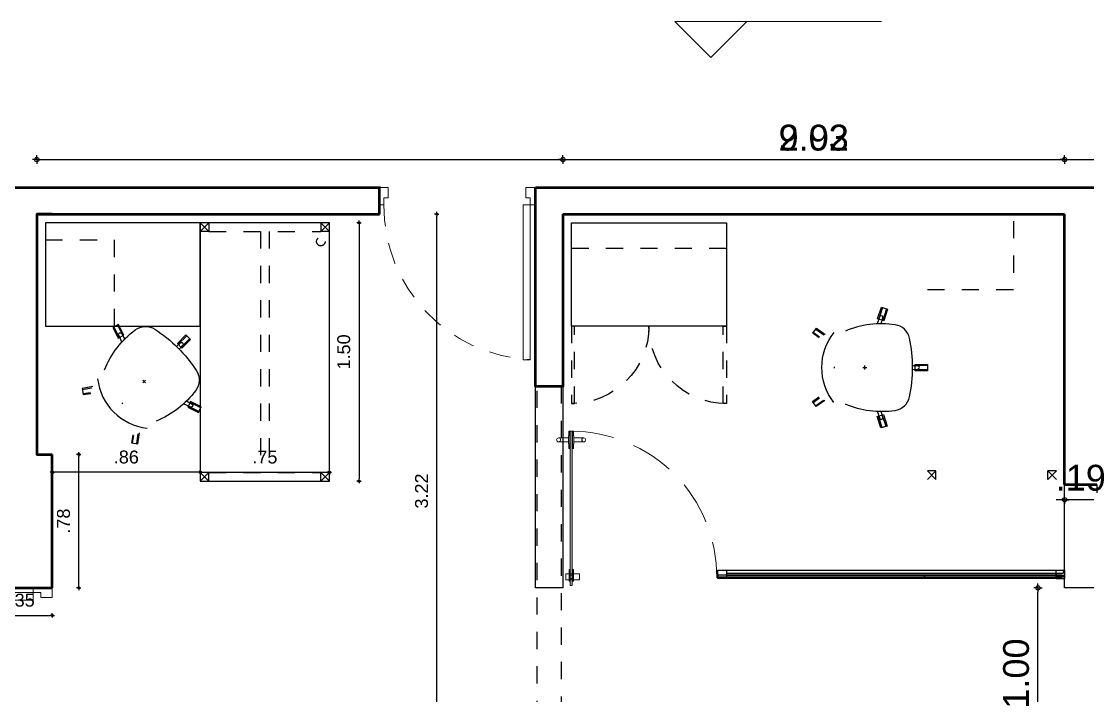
# Model space of a CAD drawing. Header units: millimetres. Extents: x -38 to 179, y -2 to 69.
# Drawn here: x 69.16 to 75.36, y 17.98 to 21.89 of the extents above; entities that cross this region are included whole.
import ezdxf

# ---------------------------------------------------------------- set-up
doc = ezdxf.new("R2010")
doc.units = ezdxf.units.MM
doc.linetypes.add('HIDDEN', pattern=[0.375, 0.25, -0.125])
doc.linetypes.add('HIDDEN2', pattern=[0.1875, 0.125, -0.0625])
doc.layers.get('0').update_dxf_attribs({"color": 255})
for name, color, linetype in [('0.05', 6, 'Continuous'), ('A_MOBILIARIO', 6, 'Continuous'), ('X_COTAS100', 6, 'Continuous'), ('X_COTAS50', 6, 'Continuous')]:
    doc.layers.add(name, color=color, linetype=linetype)
for name, color, linetype, lineweight in [('02 AZUL', 5, 'Continuous', 5), ('03 AMARILLO', 2, 'Continuous', 20), ('06 ROJO', 1, 'Continuous', 50), ('A_MUEBLES FIJOS', 6, 'Continuous', 5)]:
    doc.layers.add(name, color=color, linetype=linetype, lineweight=lineweight)
doc.styles.add('UNAL PLANEACION', font='arial.ttf')
doc.dimstyles.new('COTAS 100', dxfattribs={"dimscale": 100, "dimtxt": 0.0015, "dimasz": 0.00025, "dimexe": 0, "dimexo": 0.00025, "dimgap": 0.0005, "dimtad": 1, "dimzin": 4, "dimdsep": 46, "dimtxsty": 'UNAL PLANEACION', "dimblk": 'DIMBLK', "dimcen": 1, "dimse1": 1, "dimse2": 1, "dimclrd": 8, "dimclre": 8, "dimclrt": 256, "dimadec": 0, "dimazin": 1, "dimtfac": 1, "dimtix": 1, "dimtmove": 2, "dimatfit": 0, "dimldrblk": 'INDICE', "dimfxl": 1, "dimtolj": 1, "dimtzin": 0, "dimarcsym": 0})
doc.dimstyles.new('COTAS 50', dxfattribs={"dimscale": 50, "dimtxt": 0.0015, "dimasz": 0.00025, "dimexe": 0, "dimexo": 0.00025, "dimgap": 0.001, "dimtad": 1, "dimzin": 4, "dimdsep": 46, "dimtxsty": 'UNAL PLANEACION', "dimblk": 'DIMBLK', "dimcen": 1, "dimse1": 1, "dimse2": 1, "dimclrd": 8, "dimclre": 8, "dimclrt": 256, "dimadec": 0, "dimazin": 1, "dimtfac": 1, "dimtix": 1, "dimtmove": 2, "dimatfit": 0, "dimldrblk": 'INDICE', "dimfxl": 1, "dimtolj": 1, "dimtzin": 0, "dimarcsym": 0})

# ---------------------------------------------------------------- blocks, each defined once
blk = doc.blocks.new('PT90M15')
blk.add_lwpolyline([(0.025, 0.1), (0.025, 1), (0.065, 1), (0.065, 0.1)], close=True)
for points in [[(0, 0), (0.05, 0), (0.05, 0.06), (0.025, 0.06), (0.025, 0.1), (0, 0.1)], [(0.9, 0), (0.85, 0), (0.85, 0.06), (0.875, 0.06), (0.875, 0.1), (0.9, 0.1)]]:
    blk.add_lwpolyline(points)
at = {"color": 252, "linetype": 'HIDDEN', "ltscale": 0.5}
blk.add_arc((-0.0189, 0.1071), 0.8939, 359.542, 87.1849, dxfattribs=at)
blk = doc.blocks.new('DIMBLK')
for q in [(-1, 0), (0, 1), (1, 0), (0, -1)]:
    blk.add_line((0, 0), q)
blk.add_circle((0, 0), 0.5)
blk = doc.blocks.new('*D199')
at = {"layer": 'Defpoints', "color": 0, "transparency": 16777216}
for p in [(75.0673, 18.6025), (75.3274, 18.6025), (75.3274, 17.6075)]:
    blk.add_point(p, dxfattribs=at)
at = {"layer": 'X_COTAS100', "color": 8, "lineweight": -2, "transparency": 16777216}
blk.add_line((75.0673, 17.6325), (75.0673, 18.5775), dxfattribs=at)
at = {"layer": 'X_COTAS100', "color": 8, "lineweight": -2, "transparency": 16777216, "xscale": 0.025, "yscale": 0.025, "zscale": 0.025}
for p, rotation in [((75.0673, 18.6025), 90), ((75.0673, 17.6075), 270)]:
    blk.add_blockref('DIMBLK', p, dxfattribs=dict(at, rotation=rotation))
at = {"layer": 'X_COTAS100', "transparency": 16777216, "insert": (74.9407, 18.105), "char_height": 0.15, "attachment_point": 5, "rotation": 90, "style": 'UNAL PLANEACION'}
blk.add_mtext('\\A1;1.00', dxfattribs=at)
blk = doc.blocks.new('INDICE')
blk.add_line((-0.17, 0), (-1.17, 0))
blk.add_lwpolyline([(-0.52, 0.87), (-0.38, 0.93), (0, 0), (-0.38, -0.93), (-0.52, -0.87), (-0.17, 0)], close=True)
blk = doc.blocks.new('*D201')
at = {"layer": 'Defpoints', "color": 0, "transparency": 16777216}
for p in [(75.2219, 19.2025), (75.4094, 19.2025), (75.2219, 19.1145)]:
    blk.add_point(p, dxfattribs=at)
at = {"layer": 'X_COTAS100', "color": 8, "lineweight": -2, "transparency": 16777216}
for p, q in [((75.1969, 19.1145), (75.1719, 19.1145)), ((75.4094, 19.1145), (75.2219, 19.1145)), ((75.4344, 19.1145), (75.4594, 19.1145))]:
    blk.add_line(p, q, dxfattribs=at)
at = {"layer": 'X_COTAS100', "color": 8, "lineweight": -2, "transparency": 16777216, "xscale": 0.025, "yscale": 0.025, "zscale": 0.025}
blk.add_blockref('DIMBLK', (75.2219, 19.1145), dxfattribs=at)
at = {"layer": 'X_COTAS100', "color": 8, "lineweight": -2, "transparency": 16777216, "xscale": 0.025, "yscale": 0.025, "zscale": 0.025, "rotation": 180}
blk.add_blockref('DIMBLK', (75.4094, 19.1145), dxfattribs=at)
at = {"layer": 'X_COTAS100', "transparency": 16777216, "insert": (75.3157, 19.2411), "char_height": 0.15, "attachment_point": 5, "style": 'UNAL PLANEACION'}
blk.add_mtext('\\A1;.19', dxfattribs=at)
blk = doc.blocks.new('*D152')
at = {"layer": 'Defpoints', "color": 0, "transparency": 16777216}
for p in [(75.2219, 21.0891), (72.3069, 20.7725), (75.2219, 20.7725)]:
    blk.add_point(p, dxfattribs=at)
at = {"layer": 'X_COTAS100', "color": 8, "lineweight": -2, "transparency": 16777216}
blk.add_line((72.3319, 21.0891), (75.1969, 21.0891), dxfattribs=at)
at = {"layer": 'X_COTAS100', "color": 8, "lineweight": -2, "transparency": 16777216, "xscale": 0.025, "yscale": 0.025, "zscale": 0.025, "rotation": 180}
blk.add_blockref('DIMBLK', (72.3069, 21.0891), dxfattribs=at)
at = {"layer": 'X_COTAS100', "color": 8, "lineweight": -2, "transparency": 16777216, "xscale": 0.025, "yscale": 0.025, "zscale": 0.025}
blk.add_blockref('DIMBLK', (75.2219, 21.0891), dxfattribs=at)
at = {"layer": 'X_COTAS100', "transparency": 16777216, "insert": (73.7644, 21.2157), "char_height": 0.15, "attachment_point": 5, "style": 'UNAL PLANEACION'}
blk.add_mtext('\\A1;2.92', dxfattribs=at)
blk = doc.blocks.new('*D202')
at = {"layer": 'Defpoints', "color": 0, "transparency": 16777216}
for p in [(78.2774, 21.0891), (69.2504, 20.7725), (78.2774, 20.7725)]:
    blk.add_point(p, dxfattribs=at)
at = {"layer": 'X_COTAS100', "color": 8, "lineweight": -2, "transparency": 16777216}
blk.add_line((69.2754, 21.0891), (78.2524, 21.0891), dxfattribs=at)
at = {"layer": 'X_COTAS100', "color": 8, "lineweight": -2, "transparency": 16777216, "xscale": 0.025, "yscale": 0.025, "zscale": 0.025, "rotation": 180}
blk.add_blockref('DIMBLK', (69.2504, 21.0891), dxfattribs=at)
at = {"layer": 'X_COTAS100', "color": 8, "lineweight": -2, "transparency": 16777216, "xscale": 0.025, "yscale": 0.025, "zscale": 0.025}
blk.add_blockref('DIMBLK', (78.2774, 21.0891), dxfattribs=at)
at = {"layer": 'X_COTAS100', "transparency": 16777216, "insert": (73.7639, 21.2157), "char_height": 0.15, "attachment_point": 5, "style": 'UNAL PLANEACION'}
blk.add_mtext('\\A1;9.03', dxfattribs=at)
blk = doc.blocks.new('*D203')
at = {"layer": 'Defpoints', "color": 0, "transparency": 16777216}
for p in [(69.3404, 19.3775), (69.4941, 19.3775), (69.3404, 18.6025)]:
    blk.add_point(p, dxfattribs=at)
at = {"layer": 'X_COTAS50', "color": 8, "lineweight": -2, "transparency": 16777216}
blk.add_line((69.4941, 18.615), (69.4941, 19.365), dxfattribs=at)
at = {"layer": 'X_COTAS50', "color": 8, "lineweight": -2, "transparency": 16777216, "xscale": 0.0125, "yscale": 0.0125, "zscale": 0.0125}
for p, rotation in [((69.4941, 19.3775), 90), ((69.4941, 18.6025), 270)]:
    blk.add_blockref('DIMBLK', p, dxfattribs=dict(at, rotation=rotation))
at = {"layer": 'X_COTAS50', "transparency": 16777216, "insert": (69.4058, 18.99), "char_height": 0.075, "attachment_point": 5, "rotation": 90, "style": 'UNAL PLANEACION'}
blk.add_mtext('\\A1;.78', dxfattribs=at)
blk = doc.blocks.new('*D204')
at = {"layer": 'Defpoints', "color": 0, "transparency": 16777216}
for p in [(68.9904, 18.6025), (69.3404, 18.4424), (69.3404, 18.4424)]:
    blk.add_point(p, dxfattribs=at)
at = {"layer": 'X_COTAS50', "color": 8, "lineweight": -2, "transparency": 16777216}
blk.add_line((69.0029, 18.4424), (69.3279, 18.4424), dxfattribs=at)
at = {"layer": 'X_COTAS50', "color": 8, "lineweight": -2, "transparency": 16777216, "xscale": 0.0125, "yscale": 0.0125, "zscale": 0.0125, "rotation": 180}
blk.add_blockref('DIMBLK', (68.9904, 18.4424), dxfattribs=at)
at = {"layer": 'X_COTAS50', "color": 8, "lineweight": -2, "transparency": 16777216, "xscale": 0.0125, "yscale": 0.0125, "zscale": 0.0125}
blk.add_blockref('DIMBLK', (69.3404, 18.4424), dxfattribs=at)
at = {"layer": 'X_COTAS50', "transparency": 16777216, "insert": (69.1654, 18.5307), "char_height": 0.075, "attachment_point": 5, "style": 'UNAL PLANEACION'}
blk.add_mtext('\\A1;.35', dxfattribs=at)
blk = doc.blocks.new('MB-SO-PM')
at = {"layer": 'A_MOBILIARIO', "color": 252, "ltscale": 0.1}
for points in [[(-0.1721, 0.2665), (-0.199, 0.3035), (-0.229, 0.2816), (-0.1916, 0.2302)], [(-0.2238, 0.2854), (-0.1902, 0.2392)], [(-0.2042, 0.2997), (-0.1782, 0.2639)], [(0.1905, 0.2326), (0.2271, 0.283), (0.1971, 0.3049), (0.1699, 0.2674)], [(0.2023, 0.3011), (0.176, 0.2649)], [(0.2219, 0.2868), (0.1892, 0.2417)], [(-0.3481, -0.1016), (-0.2815, -0.0799)], [(-0.3406, -0.1247), (-0.274, -0.103)], [(0.3414, -0.1224), (0.2748, -0.1008)], [(0.3488, -0.0994), (0.2822, -0.0778)], [(-0.0109, -0.3625), (-0.011, -0.2925)], [(0.0133, -0.3625), (0.0133, -0.2925)]]:
    blk.add_lwpolyline(points, dxfattribs=at)
at = {"layer": 'A_MOBILIARIO'}
for points in [[(-0.0041, 0.1789, -0.001549), (0.0035, 0.1789, -0.001549)], [(0.2116, 0.1144, -0.134915), (0.2486, -0.1748, -0.313815), (0.1708, -0.2585, -0.106624), (-0.1704, -0.2589, -0.313815), (-0.2484, -0.1754, -0.134915), (-0.2121, 0.1139)]]:
    blk.add_lwpolyline(points, format="xyb", dxfattribs=at)
for points in [[(0.0115, 0), (-0.0115, 0)], [(0, 0.0115), (0, -0.0115)]]:
    blk.add_lwpolyline(points, dxfattribs=at)
at = {"layer": 'A_MOBILIARIO', "color": 252, "ltscale": 0.1}
for points in [[(-0.3386, -0.1308), (-0.272, -0.1091), (-0.2835, -0.0738), (-0.3501, -0.0955)], [(0.3508, -0.0932), (0.2842, -0.0716), (0.2728, -0.1069), (0.3394, -0.1285)], [(0.0198, -0.3625), (0.0197, -0.2925), (-0.0174, -0.2925), (-0.0174, -0.3625)]]:
    blk.add_lwpolyline(points, close=True, dxfattribs=at)
for points in [[(-0.254, -0.0943), (-0.289, -0.1039, -1.057066), (-0.293, -0.0853), (-0.2534, -0.0704)], [(0.2534, -0.0702), (0.2949, -0.0858, -1.057066), (0.2872, -0.1032), (0.254, -0.0941)], [(0.0109, -0.2768), (0.0096, -0.3069, -1.057066), (-0.0095, -0.305), (-0.0107, -0.2768)]]:
    blk.add_lwpolyline(points, format="xyb", dxfattribs=at)
blk.add_arc((0, -0.0762), 0.3267, 51.68308, 128.4484, dxfattribs=at)
blk = doc.blocks.new('MB-ETL-150x165')
at = {"layer": 'A_MOBILIARIO'}
for points in [[(0.75, 0), (0.75, 1.5), (0, 1.5), (0, 0)], [(0.75, 0), (1.65, 0), (1.65, 0.6), (0.75, 0.6)]]:
    blk.add_lwpolyline(points, close=True, dxfattribs=at)
at = {"layer": 'A_MOBILIARIO', "color": 252, "linetype": 'HIDDEN2', "ltscale": 0.1}
for points in [[(0, 1.5), (0.05, 1.45)], [(0, 1.45), (0.05, 1.5)], [(0.05, 1.5), (0.05, 1.45)], [(0.7, 1.5), (0.7, 1.45)], [(0.75, 1.5), (0.7, 1.45)], [(0.75, 1.45), (0.7, 1.5)], [(0, 1.45), (0.05, 1.45)], [(0.7, 1.45), (0.75, 1.45)], [(0, 0.05), (0.05, 0.05)], [(0, 0), (0.05, 0.05)], [(0, 0.05), (0.05, 0)], [(0.05, 0), (0.05, 0.05)], [(0.7, 0), (0.7, 0.05)], [(0.75, 0), (0.7, 0.05)], [(0.75, 0.05), (0.7, 0)], [(0.7, 0.05), (0.75, 0.05)]]:
    blk.add_lwpolyline(points, dxfattribs=at)
at = {"layer": 'A_MOBILIARIO', "color": 252, "linetype": 'HIDDEN2', "ltscale": 0.25}
for points in [[(0.7, 1.45), (0.05, 1.45)], [(0.35, 0.05), (0.35, 1.45)], [(0.4, 0.05), (0.4, 1.45)], [(1.65, 0.1), (1.25, 0.1), (1.25, 0.6)], [(0.7, 0.05), (0.05, 0.05)]]:
    blk.add_lwpolyline(points, dxfattribs=at)
at = {"layer": 'A_MOBILIARIO', "color": 252, "linetype": 'HIDDEN', "ltscale": 0.25}
blk.add_circle((0.05, 0.1091), 0.025, dxfattribs=at)
blk = doc.blocks.new('*D172')
at = {"layer": 'Defpoints', "color": 0, "transparency": 16777216}
for p in [(70.2004, 19.4833), (70.9504, 19.4833), (70.9504, 19.2736)]:
    blk.add_point(p, dxfattribs=at)
at = {"layer": 'X_COTAS50', "color": 8, "lineweight": -2, "transparency": 16777216}
blk.add_line((70.2129, 19.2736), (70.9379, 19.2736), dxfattribs=at)
at = {"layer": 'X_COTAS50', "color": 8, "lineweight": -2, "transparency": 16777216, "xscale": 0.0125, "yscale": 0.0125, "zscale": 0.0125, "rotation": 180}
blk.add_blockref('DIMBLK', (70.2004, 19.2736), dxfattribs=at)
at = {"layer": 'X_COTAS50', "color": 8, "lineweight": -2, "transparency": 16777216, "xscale": 0.0125, "yscale": 0.0125, "zscale": 0.0125}
blk.add_blockref('DIMBLK', (70.9504, 19.2736), dxfattribs=at)
at = {"layer": 'X_COTAS50', "transparency": 16777216, "insert": (70.5754, 19.3617), "char_height": 0.075, "attachment_point": 5, "style": 'UNAL PLANEACION'}
blk.add_mtext('\\A1;.75', dxfattribs=at)
blk = doc.blocks.new('*D173')
at = {"layer": 'Defpoints', "color": 0, "transparency": 16777216}
for p in [(70.9504, 20.7225), (70.9504, 19.2225), (71.1223, 19.2225)]:
    blk.add_point(p, dxfattribs=at)
at = {"layer": 'X_COTAS50', "color": 8, "lineweight": -2, "transparency": 16777216}
blk.add_line((71.1223, 20.71), (71.1223, 19.235), dxfattribs=at)
at = {"layer": 'X_COTAS50', "color": 8, "lineweight": -2, "transparency": 16777216, "xscale": 0.0125, "yscale": 0.0125, "zscale": 0.0125}
for p, rotation in [((71.1223, 20.7225), 90), ((71.1223, 19.2225), 270)]:
    blk.add_blockref('DIMBLK', p, dxfattribs=dict(at, rotation=rotation))
at = {"layer": 'X_COTAS50', "transparency": 16777216, "insert": (71.034, 19.9725), "char_height": 0.075, "attachment_point": 5, "rotation": 90, "style": 'UNAL PLANEACION'}
blk.add_mtext('\\A1;1.50', dxfattribs=at)
blk = doc.blocks.new('*D174')
at = {"layer": 'Defpoints', "color": 0, "transparency": 16777216}
for p in [(69.3404, 19.4833), (70.2004, 19.4833), (69.3404, 19.2736)]:
    blk.add_point(p, dxfattribs=at)
at = {"layer": 'X_COTAS50', "color": 8, "lineweight": -2, "transparency": 16777216}
blk.add_line((70.1879, 19.2736), (69.3529, 19.2736), dxfattribs=at)
at = {"layer": 'X_COTAS50', "color": 8, "lineweight": -2, "transparency": 16777216, "xscale": 0.0125, "yscale": 0.0125, "zscale": 0.0125, "rotation": 180}
blk.add_blockref('DIMBLK', (69.3404, 19.2736), dxfattribs=at)
at = {"layer": 'X_COTAS50', "color": 8, "lineweight": -2, "transparency": 16777216, "xscale": 0.0125, "yscale": 0.0125, "zscale": 0.0125}
blk.add_blockref('DIMBLK', (70.2004, 19.2736), dxfattribs=at)
at = {"layer": 'X_COTAS50', "transparency": 16777216, "insert": (69.7704, 19.3619), "char_height": 0.075, "attachment_point": 5, "style": 'UNAL PLANEACION'}
blk.add_mtext('\\A1;.86', dxfattribs=at)
blk = doc.blocks.new('*D185')
at = {"layer": 'Defpoints', "color": 0, "transparency": 16777216}
for p in [(71.2575, 20.7725), (71.5743, 20.7725), (71.2074, 17.5575)]:
    blk.add_point(p, dxfattribs=at)
at = {"layer": 'X_COTAS50', "color": 8, "lineweight": -2, "transparency": 16777216}
blk.add_line((71.5743, 17.57), (71.5743, 20.76), dxfattribs=at)
at = {"layer": 'X_COTAS50', "color": 8, "lineweight": -2, "transparency": 16777216, "xscale": 0.0125, "yscale": 0.0125, "zscale": 0.0125}
for p, rotation in [((71.5743, 20.7725), 90), ((71.5743, 17.5575), 270)]:
    blk.add_blockref('DIMBLK', p, dxfattribs=dict(at, rotation=rotation))
at = {"layer": 'X_COTAS50', "transparency": 16777216, "insert": (71.4859, 19.165), "char_height": 0.075, "attachment_point": 5, "rotation": 90, "style": 'UNAL PLANEACION'}
blk.add_mtext('\\A1;3.22', dxfattribs=at)
blk = doc.blocks.new('PUERTA VIDRIO ABI')
at = {"true_color": 0xc7c8ca, "transparency": 33554687}
h = blk.add_hatch(color=9, dxfattribs=at)
h.dxf.hatch_style = 1
h.paths.add_polyline_path([(98280.3117, 103097.7468), (98280.3117, 103096.8526), (98280.3128, 103096.8515), (98280.3219, 103096.8515), (98280.3231, 103096.8526), (98280.3231, 103097.7468), (98280.3219, 103097.7479), (98280.3128, 103097.7479)])
at = {"color": 136, "linetype": 'ByBlock'}
for p, q in [((98280.3048, 103097.7223), (98280.3054, 103097.7229)), ((98280.3048, 103097.7223), (98280.3054, 103097.7229)), ((98280.3048, 103097.655), (98280.3048, 103097.7223)), ((98280.3048, 103097.6551), (98280.3048, 103097.7223)), ((98280.3054, 103097.7229), (98280.3105, 103097.7229)), ((98280.3054, 103097.7229), (98280.3105, 103097.7229)), ((98280.3105, 103097.7229), (98280.3105, 103097.6545)), ((98280.3105, 103097.7229), (98280.3105, 103097.6545)), ((98280.3117, 103097.7206), (98280.3105, 103097.7206)), ((98280.3242, 103097.7206), (98280.3231, 103097.7206)), ((98280.3231, 103097.7206), (98280.3242, 103097.7206)), ((98280.3293, 103097.7229), (98280.3242, 103097.7229)), ((98280.3242, 103097.7229), (98280.3242, 103097.6545)), ((98280.3293, 103097.7229), (98280.3242, 103097.7229)), ((98280.3242, 103097.7229), (98280.3242, 103097.6545)), ((98280.3299, 103097.7223), (98280.3293, 103097.7229)), ((98280.3299, 103097.7223), (98280.3293, 103097.7229)), ((98280.3299, 103097.655), (98280.3299, 103097.7223)), ((98280.3299, 103097.6551), (98280.3299, 103097.7223)), ((98280.3054, 103097.6545), (98280.3048, 103097.6551)), ((98280.3054, 103097.6545), (98280.3048, 103097.655)), ((98280.3105, 103097.6545), (98280.3054, 103097.6545)), ((98280.3105, 103097.6545), (98280.3054, 103097.6545)), ((98280.3117, 103097.6568), (98280.3105, 103097.6568)), ((98280.3242, 103097.6568), (98280.3231, 103097.6568)), ((98280.3231, 103097.6568), (98280.3242, 103097.6568)), ((98280.3242, 103097.6545), (98280.3293, 103097.6545)), ((98280.3242, 103097.6545), (98280.3293, 103097.6545)), ((98280.3293, 103097.6545), (98280.3299, 103097.6551)), ((98280.3293, 103097.6545), (98280.3299, 103097.655))]:
    blk.add_line(p, q, dxfattribs=at)
blk.add_lwpolyline([(98280.2867, 103097.6797), (98280.2867, 103097.7148), (98280.3651, 103097.7148), (98280.3651, 103097.6797)], close=True, dxfattribs=at)
at = {"color": 0, "linetype": 'ByBlock'}
for points in [[(98280.3117, 103097.7468), (98280.3117, 103096.8526), (98280.3128, 103096.8515), (98280.3219, 103096.8515), (98280.3231, 103096.8526), (98280.3231, 103097.7468), (98280.3219, 103097.7479), (98280.3128, 103097.7479)], [(98280.3094, 103096.8516), (98280.3032, 103096.8516), (98280.3032, 103096.8788), (98280.301, 103096.8788), (98280.301, 103096.9244), (98280.3032, 103096.9244), (98280.3032, 103096.9516), (98280.3094, 103096.9516), (98280.3094, 103096.8674)], [(98280.3253, 103096.8516), (98280.3315, 103096.8516), (98280.3315, 103096.8788), (98280.3337, 103096.8788), (98280.3337, 103096.9244), (98280.3315, 103096.9244), (98280.3315, 103096.9516), (98280.3253, 103096.9516), (98280.3253, 103096.8674)]]:
    blk.add_lwpolyline(points, close=True, dxfattribs=at)
for points in [[(98280.301, 103096.9131), (98280.2454, 103096.9131)], [(98280.3337, 103096.9131), (98280.3893, 103096.9131)], [(98280.301, 103096.8903), (98280.246, 103096.8903)], [(98280.3337, 103096.8903), (98280.3887, 103096.8903)]]:
    blk.add_lwpolyline(points, dxfattribs=at)
at = {"color": 136, "linetype": 'ByBlock'}
blk.add_circle((98280.3174, 103097.6972), 0.01, dxfattribs=at)
at = {"color": 0, "linetype": 'ByBlock'}
for centre in [(98280.2443, 103096.9016), (98280.3904, 103096.9016)]:
    blk.add_circle(centre, 0.0115, dxfattribs=at)
at = {"color": 8, "linetype": 'HIDDEN'}
blk.add_arc((98280.3174, 103097.6972), 0.8457, 270, 0.30972, dxfattribs=at)
blk = doc.blocks.new('MB-ET-150x75')
at = {"layer": 'A_MOBILIARIO', "color": 9, "linetype": 'HIDDEN2', "ltscale": 0.1, "true_color": 0xc7c8ca}
for points in [[(1.45, 0.75), (1.45, 0.7)], [(1.5, 0.75), (1.45, 0.7)], [(1.45, 0.75), (1.5, 0.7)], [(1.5, 0.7), (1.45, 0.7)], [(1.45, 0.05), (1.45, 0)], [(1.5, 0.05), (1.45, 0.05)], [(1.5, 0), (1.45, 0.05)], [(1.45, 0), (1.5, 0.05)]]:
    blk.add_lwpolyline(points, dxfattribs=at)
at = {"layer": 'A_MOBILIARIO', "color": 252, "linetype": 'HIDDEN2', "ltscale": 0.25}
blk.add_lwpolyline([(0, 0.5), (0.4, 0.5), (0.4, 0)], dxfattribs=at)
blk = doc.blocks.new('*U12')
at = {"layer": 'A_MOBILIARIO'}
blk.add_lwpolyline([(0, 0), (0.9, 0), (0.9, 0.6), (0, 0.6)], close=True, dxfattribs=at)
at = {"layer": 'A_MOBILIARIO', "linetype": 'HIDDEN', "ltscale": 0.1}
blk.add_lwpolyline([(0, 0.45), (0.9, 0.45)], dxfattribs=at)
at = {"layer": 'A_MOBILIARIO', "color": 252, "linetype": 'HIDDEN', "ltscale": 0.1}
for points in [[(0, 0), (0, -0.45), (0.018, -0.45), (0.018, 0)], [(0.9, 0), (0.9, -0.45), (0.882, -0.45), (0.882, 0)]]:
    blk.add_lwpolyline(points, close=True, dxfattribs=at)
at = {"layer": 'A_MOBILIARIO', "color": 252, "linetype": 'HIDDEN2'}
for centre, start, end in [((0, 0), 270, 0), ((0.9, 0), 180, 270)]:
    blk.add_arc(centre, 0.45, start, end, dxfattribs=at)
blk = doc.blocks.new('*U214')
at = {"layer": '0.05', "color": 150}
blk.add_lwpolyline([(0, 0.05), (0, 0), (2.0145, 0), (2.0145, 0.05)], close=True, dxfattribs=at)
at = {"layer": '0.05'}
for points in [[(0, 0), (0.05, 0), (0.05, 0.05), (0, 0.05)], [(1.9645, 0), (2.0145, 0), (2.0145, 0.05), (1.9645, 0.05)]]:
    blk.add_lwpolyline(points, close=True, dxfattribs=at)
at = {"layer": '0.05', "color": 6}
blk.add_lwpolyline([(1.9645, 0.02), (0.05, 0.02), (0.05, 0.03), (1.9645, 0.03), (1.9645, 0.02)], dxfattribs=at)

msp = doc.modelspace()

# ---------------------------------------------------------------- linework, layer by layer
at = {"color": 252, "linetype": 'HIDDEN2', "ltscale": 0.5}
msp.add_lwpolyline([(72.1568, 19.7725), (72.2969, 19.7725), (72.2969, 14.6475), (72.1568, 14.6475)], close=True, dxfattribs=at)
at = {"layer": '0.05', "color": 6}
for points in [[(74.4074, 18.6761), (73.2074, 18.6761), (73.2074, 18.6661), (74.4074, 18.6661), (74.4074, 18.6761)], [(75.2051, 18.6761), (74.4074, 18.6761), (74.4074, 18.6661), (75.2051, 18.6661), (75.2051, 18.6761)]]:
    msp.add_lwpolyline(points, dxfattribs=at)
at = {"layer": '0.05', "color": 150}
msp.add_lwpolyline([(75.1719, 18.6561), (75.2219, 18.6561), (75.2219, 18.7061), (75.2169, 18.7061), (75.2119, 18.6861), (75.1719, 18.6861), (75.1719, 18.6761), (75.2119, 18.6761), (75.2119, 18.6661), (75.1719, 18.6661)], close=True, dxfattribs=at)
at = {"layer": '03 AMARILLO'}
msp.add_lwpolyline([(74.1588, 21.892), (72.9574, 21.892), (73.1668, 21.6827), (73.3762, 21.892)], close=True, dxfattribs=at)
at = {"layer": '06 ROJO'}
for p, q in [((64.0224, 20.9275), (71.2474, 20.9275)), ((71.2418, 20.7725), (71.2418, 20.9275)), ((72.1468, 20.9275), (77.3724, 20.9275)), ((72.1468, 20.8275), (72.1468, 20.9275)), ((69.2524, 20.7725), (71.2418, 20.7725)), ((72.3069, 20.7725), (75.2219, 20.7725)), ((75.2219, 19.2025), (75.2219, 20.7725)), ((69.3404, 18.6025), (69.3404, 19.3775)), ((69.3404, 19.2025), (69.3404, 19.3775)), ((75.2219, 19.2025), (75.4094, 19.2025)), ((68.9904, 18.6025), (69.3404, 18.6025))]:
    msp.add_line(p, q, dxfattribs=at)
for points in [[(72.3069, 20.7725), (72.3069, 19.7725), (72.1468, 19.7725), (72.1468, 20.8275)], [(69.3404, 20.7725), (69.2504, 20.7725), (69.2504, 19.3775), (69.3404, 19.3775)]]:
    msp.add_lwpolyline(points, dxfattribs=at)
at = {"layer": 'X_COTAS50'}
for points in [[(72.1468, 19.7725), (72.3069, 19.7725), (72.3069, 18.6025), (72.1468, 18.6025)], [(75.2219, 19.2025), (75.4094, 19.2025), (75.4094, 18.6025), (75.2219, 18.6025)]]:
    msp.add_lwpolyline(points, close=True, dxfattribs=at)

# ---------------------------------------------------------------- block references
at = {"layer": '0.05', "xscale": -1, "rotation": 2.637090545931642e-10}
msp.add_blockref('*U214', (75.2219, 18.6561), dxfattribs=at)
at = {"layer": '02 AZUL', "rotation": 180}
msp.add_blockref('PT90M15', (72.1418, 20.9275), dxfattribs=at)
at = {"layer": '02 AZUL', "xscale": -1.105555555568679, "yscale": 1.105555555568679, "zscale": 1.105555555568679, "rotation": 90}
msp.add_blockref('PT90M15', (69.3404, 18.6025), dxfattribs=at)
at = {"layer": 'A_MOBILIARIO'}
for name, p, rotation in [('MB-ETL-150x165', (70.9504, 20.7225), 180), ('MB-ET-150x75', (74.4244, 20.7325), 270), ('MB-SO-PM', (69.8742, 19.8006), 135)]:
    msp.add_blockref(name, p, dxfattribs=dict(at, rotation=rotation))
at = {"layer": 'A_MOBILIARIO', "xscale": -1}
msp.add_blockref('*U12', (73.2569, 20.1225), dxfattribs=at)
at = {"layer": 'A_MOBILIARIO', "xscale": -1, "rotation": 90}
msp.add_blockref('MB-SO-PM', (74.0619, 19.8818), dxfattribs=at)
at = {"layer": 'A_MUEBLES FIJOS', "xscale": -1, "rotation": 180}
msp.add_blockref('PUERTA VIDRIO ABI', (-98207.9623, 103116.3634), dxfattribs=at)

# ---------------------------------------------------------------- dimensions: what is measured, and where the dimension line sits
at = {"layer": 'X_COTAS100'}
for base, p1, p2, picture, middle in [((78.2774, 21.0891), (69.2504, 20.7725), (78.2774, 20.7725), '*D202', (73.7639, 21.2157)), ((75.2219049392, 21.0890971594), (72.3069049392, 20.7724571796), (75.2219049392, 20.7724571796), '*D152', (73.7644049392, 21.2156831075)), ((75.2219, 19.1145), (75.4094, 19.2025), (75.2219, 19.2025), '*D201', (75.3157, 19.2411))]:
    dim = msp.add_linear_dim(base=base, p1=p1, p2=p2, dimstyle='COTAS 100', dxfattribs=at)
    dim.commit()
    dim.dimension.update_dxf_attribs({"geometry": picture, "text_midpoint": middle})
dim = msp.add_linear_dim(base=(75.0672517317, 18.6024571796), p1=(75.3274049392, 17.6074571796), p2=(75.3274049392, 18.6024571796), angle=90, dimstyle='COTAS 100', dxfattribs=at)
dim.commit()
dim.dimension.update_dxf_attribs({"geometry": '*D199', "text_midpoint": (74.9406657835, 18.1049571796)})
at = {"layer": 'X_COTAS50'}
for base, p1, p2, picture, middle in [((71.5742616929, 20.7724571796), (71.2074049393, 17.5574571796), (71.2574714129, 20.7724571796), '*D185', (71.485943139, 19.1649571796)), ((71.1223, 19.2225), (70.9504, 20.7225), (70.9504, 19.2225), '*D173', (71.034, 19.9725)), ((69.4941283233, 19.3774571795), (69.3404049393, 18.6024571796), (69.3404049393, 19.3774571795), '*D203', (69.4058353493, 18.9899571796))]:
    dim = msp.add_linear_dim(base=base, p1=p1, p2=p2, angle=90, dimstyle='COTAS 50', dxfattribs=at)
    dim.commit()
    dim.dimension.update_dxf_attribs({"geometry": picture, "text_midpoint": middle})
for base, p1, p2, picture, middle in [((69.3404, 19.2736), (70.2004, 19.4833), (69.3404, 19.4833), '*D174', (69.7704, 19.3619)), ((70.9504, 19.2736), (70.2004, 19.4833), (70.9504, 19.4833), '*D172', (70.5754, 19.3617)), ((69.3404, 18.4424), (68.9904, 18.6025), (69.3404, 18.4424), '*D204', (69.1654, 18.5307))]:
    dim = msp.add_linear_dim(base=base, p1=p1, p2=p2, dimstyle='COTAS 50', dxfattribs=at)
    dim.commit()
    dim.dimension.update_dxf_attribs({"geometry": picture, "text_midpoint": middle})

doc.saveas('drawing.dxf')
